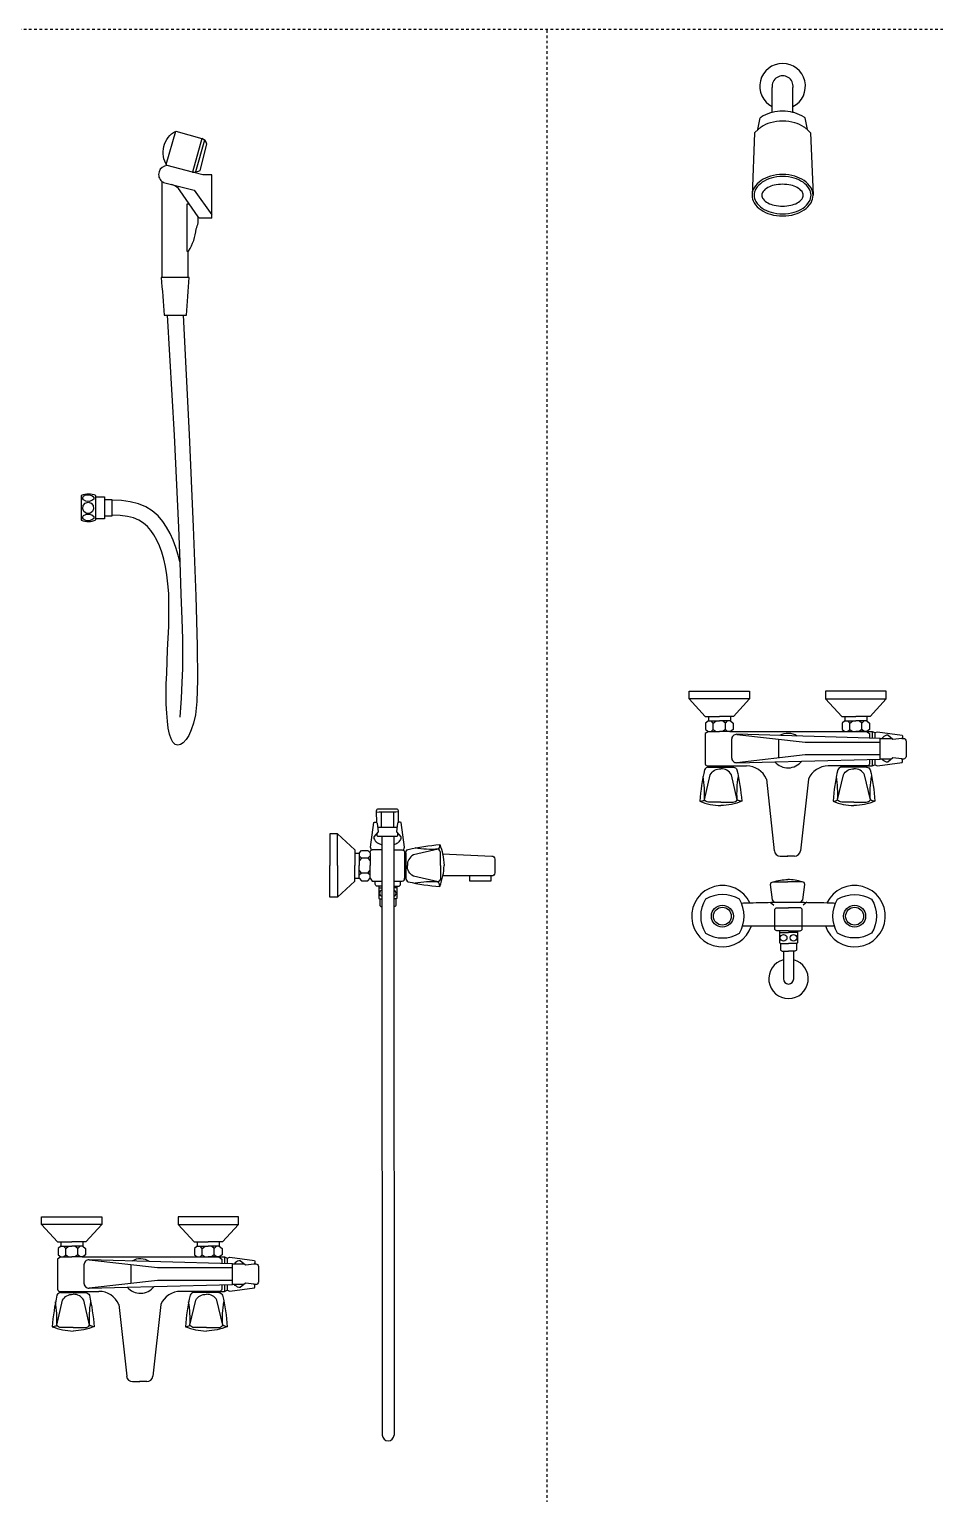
# Model space of a CAD drawing. Header units: inches. Extents: x -292 to 2932, y -132 to 3398.
# Drawn here: x 577.5 to 611.9, y 1055.6 to 1111.2 of the extents above; entities that cross this region are included whole.
import ezdxf

# ---------------------------------------------------------------- set-up
doc = ezdxf.new("R2010")
doc.units = ezdxf.units.IN
doc.header["$MEASUREMENT"] = 0
doc.linetypes.add('DASHDOT2', pattern=[0.5, 0.25, -0.125, 0, -0.125])

# ---------------------------------------------------------------- blocks, each defined once
blk = doc.blocks.new('showerheads_and_shower_faucets')
at = {"color": 18, "linetype": 'DASHDOT2', "true_color": 0x000000, "transparency": 33554541}
for p, q in [((925.3, 3386.4), (7423.1, 3386.4)), ((5661.7, 1950.5), (5661.7, 3386.4))]:
    blk.add_line(p, q, dxfattribs=at)
at = {"color": 18, "true_color": 0x000000, "transparency": 33554541}
for p, q in [((5338.2, 3204.2), (5338.2, 3246.2)), ((5315.4, 3147.3), (5315.4, 3172.6)), ((5910.4, 2698.9), (5844.5, 2706.4)), ((5885, 2684), (5885, 2701.8)), ((5982.6, 2698.9), (5910.4, 2698.9)), ((5910.4, 2686.9), (5844.5, 2679.4)), ((5982.6, 2686.9), (5910.4, 2686.9)), ((5841.2, 2676.3), (5853.8, 2676.3)), ((5945.2, 2676.3), (5932.6, 2676.3)), ((5873, 2663.7), (5880.6, 2594.5)), ((5913.4, 2663.7), (5905.8, 2594.5)), ((5515.6, 2631.9), (5499.5, 2631.9)), ((5886.4, 2589.5), (5893.5, 2589.5)), ((5900, 2589.5), (5892.9, 2589.5)), ((5286, 2192.5), (5220, 2200)), ((5260.6, 2177.6), (5260.6, 2195.4)), ((5358.2, 2192.5), (5286, 2192.5)), ((5286, 2180.4), (5220, 2172.9)), ((5358.2, 2180.4), (5286, 2180.4)), ((5216.8, 2169.8), (5229.4, 2169.8)), ((5320.8, 2169.8), (5308.2, 2169.8)), ((5248.6, 2157.2), (5256.2, 2088)), ((5289, 2157.2), (5281.4, 2088)), ((5262, 2083), (5269, 2083)), ((5275.6, 2083), (5268.5, 2083))]:
    blk.add_line(p, q, dxfattribs=at)
for points in [[(5878.6, 3311.9), (5878.6, 3330.3)], [(5898.6, 3311.9), (5898.6, 3330.3)], [(5878.6, 3306.3), (5878.6, 3311.9)], [(5898.6, 3306.3), (5898.6, 3311.9)], [(5861.6, 3286.7), (5865.3, 3290.3)], [(5864.8, 3289.8), (5867.1, 3301.1)], [(5865.3, 3290.3), (5865.5, 3290.3)], [(5912.5, 3289.8), (5910.2, 3301.1)], [(5911.9, 3290.3), (5911.7, 3290.3)], [(5915.6, 3286.7), (5911.9, 3290.3)], [(5294.4, 3256), (5303.5, 3288.3)], [(5328.5, 3281.1), (5319.7, 3248.8)], [(5331.1, 3279.7), (5322.5, 3249)], [(5861.6, 3286.7), (5859.2, 3226.3)], [(5915.6, 3286.7), (5918, 3226.4)], [(5290.2, 3239.8), (5290.2, 3147.3)], [(5295.2, 3110.7), (5302, 2995.1), (5306, 2906.1), (5307.3, 2873.2), (5305.8, 2879.4), (5303.6, 2887), (5301, 2894), (5298, 2900.5), (5294.7, 2906.5), (5290.9, 2912.1), (5286.4, 2917.4), (5280.9, 2922.1), (5274.6, 2926), (5267.5, 2929), (5259.7, 2931), (5251.2, 2932.1), (5242, 2932.4)], [(5310.7, 3110.7), (5316.3, 2995.8), (5320.3, 2906.7), (5322.9, 2839.9), (5324.2, 2792), (5324.5, 2759.4), (5323.8, 2738.4), (5322.5, 2725.7), (5320.7, 2717.6), (5318.5, 2711.1), (5316, 2705.8), (5313.4, 2701.7), (5310.7, 2698.7), (5308, 2696.9), (5305.4, 2696.4), (5303, 2697.1), (5300.8, 2699.2), (5299, 2702.5), (5297.5, 2707.1), (5296.3, 2712.8), (5295.4, 2719.6), (5294.8, 2727.3), (5294.4, 2735.9), (5294.3, 2745.3), (5294.4, 2755.3), (5294.8, 2765.9), (5295.2, 2776.9), (5295.7, 2788.2), (5296.3, 2799.5), (5296.7, 2810.8), (5296.9, 2821.8), (5297, 2832.5), (5296.7, 2842.5), (5296, 2851.9), (5295, 2860.5), (5293.7, 2868.5), (5292, 2875.8), (5290, 2882.5), (5287.7, 2888.5), (5285.2, 2894), (5282.5, 2899), (5279.5, 2903.4), (5276.2, 2907.2), (5272.4, 2910.5), (5268, 2913.2), (5262.9, 2915.4), (5257, 2916.9), (5250, 2917.8), (5242, 2918)], [(5226.5, 2935.6), (5234.7, 2935.6), (5234.7, 2933.1)], [(5234.7, 2933.1), (5242, 2933.1), (5242, 2932.4)], [(5234.7, 2933.1), (5234.7, 2917.1)], [(5242, 2932.4), (5242, 2918)], [(5234.7, 2917.1), (5234.7, 2914.5), (5226.5, 2914.5)], [(5242, 2918), (5242, 2917.1), (5234.7, 2917.1)], [(5307.3, 2873.2), (5308.5, 2841.9), (5309.4, 2817.8), (5309.9, 2798.9), (5310.1, 2783.7), (5310, 2770.3), (5309.5, 2756.9), (5308.6, 2741.8), (5307.5, 2723.3)], [(5798.4, 2740.9), (5798.4, 2748.3)], [(5798.4, 2748.3), (5856.8, 2748.3), (5856.8, 2740.9)], [(5856.8, 2740.9), (5798.4, 2740.9)], [(5798.4, 2740.9), (5814, 2724.1), (5817, 2724.1)], [(5856.8, 2740.9), (5841.2, 2724.1), (5838.2, 2724.1)], [(5988.5, 2748.3), (5930.1, 2748.3), (5930.1, 2740.9)], [(5930.1, 2740.9), (5988.5, 2740.9)], [(5930.1, 2740.9), (5945.7, 2724.1), (5948.7, 2724.1)], [(5988.5, 2740.9), (5972.9, 2724.1), (5969.9, 2724.1)], [(5988.5, 2740.9), (5988.5, 2748.3)], [(5817, 2719.9), (5814.4, 2717.7), (5814.4, 2711.5), (5817, 2709.5)], [(5817, 2724.1), (5827.6, 2724.1)], [(5817, 2724.1), (5817, 2719.9)], [(5817, 2719.9), (5827.6, 2719.9)], [(5819.6, 2709.5), (5821.8, 2711.5), (5821.8, 2717.7), (5819.6, 2719.9)], [(5821.8, 2717.7), (5824.6, 2719.9)], [(5821.8, 2711.5), (5824.6, 2709.5)], [(5838.2, 2724.1), (5827.6, 2724.1)], [(5838.2, 2719.9), (5827.6, 2719.9)], [(5833.4, 2717.7), (5830.6, 2719.9)], [(5833.4, 2711.5), (5830.6, 2709.5)], [(5835.6, 2709.5), (5833.4, 2711.5), (5833.4, 2717.7), (5835.6, 2719.9)], [(5838.2, 2724.1), (5838.2, 2719.9)], [(5838.2, 2719.9), (5840.8, 2717.7), (5840.8, 2711.5), (5838.2, 2709.5)], [(5948.7, 2719.9), (5946.1, 2717.7), (5946.1, 2711.5), (5948.7, 2709.5)], [(5948.7, 2724.1), (5948.7, 2719.9)], [(5948.7, 2724.1), (5959.3, 2724.1)], [(5948.7, 2719.9), (5959.3, 2719.9)], [(5951.3, 2709.5), (5953.5, 2711.5), (5953.5, 2717.7), (5951.3, 2719.9)], [(5953.5, 2717.7), (5956.3, 2719.9)], [(5953.5, 2711.5), (5956.3, 2709.5)], [(5969.9, 2724.1), (5959.3, 2724.1)], [(5969.9, 2719.9), (5959.3, 2719.9)], [(5965.1, 2717.7), (5962.3, 2719.9)], [(5965.1, 2711.5), (5962.3, 2709.5)], [(5967.3, 2709.5), (5965.1, 2711.5), (5965.1, 2717.7), (5967.3, 2719.9)], [(5969.9, 2724.1), (5969.9, 2719.9)], [(5969.9, 2719.9), (5972.5, 2717.7), (5972.5, 2711.5), (5969.9, 2709.5)], [(5817, 2709.5), (5827.6, 2709.5)], [(5838.2, 2709.5), (5827.6, 2709.5)], [(5837.8, 2709.5), (5838.2, 2709.5)], [(5838.2, 2709.5), (5948.7, 2709.5)], [(5948.7, 2709.5), (5969.4, 2709.5)], [(5948.7, 2709.5), (5959.3, 2709.5)], [(5969.9, 2709.5), (5959.3, 2709.5)], [(5969.4, 2709.5), (5969.9, 2709.5)], [(5969.9, 2709.5), (5974.8, 2709.5), (5977.4, 2708.5)], [(5975, 2709.5), (5975, 2703.1)], [(5977.4, 2708.5), (5980.2, 2709.3), (6003.8, 2706.1), (6004.2, 2705.3), (6004.2, 2703.7), (6003.5, 2702.9)], [(6003.4, 2702.7), (5995, 2701.7)], [(6003.5, 2702.9), (6003.4, 2702.7)], [(5975, 2682.7), (5975, 2676.6)], [(5977.4, 2677.3), (5980.2, 2676.5), (6003.8, 2679.7), (6004.2, 2680.5), (6004.2, 2682.1), (6003.5, 2682.9)], [(5993.5, 2682.9), (5982.6, 2682.9)], [(6003.5, 2682.9), (6003.4, 2683.1), (5995, 2684.1)], [(5816.8, 2676.3), (5816.8, 2675.1)], [(5816.8, 2675.1), (5841.2, 2675.1)], [(5841.2, 2675.1), (5841.2, 2676.3)], [(5844.5, 2679.4), (5881.1, 2680.3)], [(5881.1, 2680.3), (5907, 2681)], [(5945.2, 2675.1), (5945.2, 2676.3)], [(5969.6, 2675.1), (5945.2, 2675.1)], [(5969.6, 2676.3), (5974.8, 2676.3), (5977.4, 2677.3)], [(5969.6, 2676.3), (5969.6, 2675.1)], [(5496.8, 2632.2), (5501.4, 2631.7), (5501.4, 2617.5)], [(5518.3, 2632.2), (5513.6, 2631.7), (5513.6, 2617.5)], [(5492.1, 2595.1), (5491.2, 2598.1), (5494.4, 2621.7), (5495.2, 2622.1), (5496.8, 2622.1)], [(5496.8, 2622.1), (5497.8, 2621.3), (5498.8, 2612.9)], [(5518.2, 2621.9), (5517.4, 2621.3), (5516.4, 2612.9)], [(5523.1, 2594.9), (5524, 2598.1), (5520.8, 2621.7), (5520, 2622.1), (5518.4, 2622.1), (5518.2, 2621.9)], [(5459.4, 2610.9), (5452, 2610.9)], [(5452, 2610.9), (5452, 2580.3)], [(5459.4, 2610.9), (5476.2, 2595.3), (5476.2, 2592.3)], [(5459.4, 2580.3), (5459.4, 2610.9)], [(5502.3, 2608.3), (5502.3, 2540.8)], [(5513.7, 2608.4), (5513.8, 2540.8)], [(5476.2, 2592.3), (5480.4, 2592.3)], [(5476.2, 2592.3), (5476.2, 2580.3)], [(5480.4, 2592.3), (5482.6, 2594.9), (5488.8, 2594.9), (5490.8, 2592.5)], [(5480.4, 2592.3), (5480.4, 2580.3)], [(5490.8, 2589.7), (5488.8, 2587.5), (5482.6, 2587.5), (5480.4, 2589.7)], [(5482.6, 2587.5), (5480.4, 2584.7)], [(5488.8, 2587.5), (5490.8, 2584.7)], [(5490.8, 2592.5), (5490.8, 2580.3)], [(5524, 2592.5), (5525.2, 2592.5)], [(5525.2, 2592.5), (5525.2, 2568.1)], [(5452, 2549.7), (5452, 2580.3)], [(5459.4, 2580.3), (5459.4, 2549.7)], [(5476.2, 2568.3), (5476.2, 2580.3)], [(5480.4, 2568.3), (5480.4, 2580.3)], [(5482.6, 2573.1), (5480.4, 2575.9)], [(5490.8, 2570.9), (5488.8, 2573.1), (5482.6, 2573.1), (5480.4, 2570.9)], [(5488.8, 2573.1), (5490.8, 2575.9)], [(5490.8, 2568.3), (5490.8, 2580.3)], [(5587.2, 2570.3), (5561.1, 2570.3)], [(5607.4, 2570.3), (5607.4, 2565.3), (5587.2, 2565.3), (5587.2, 2570.3)], [(5607.4, 2570.3), (5587.2, 2570.3)], [(5459.4, 2549.7), (5476.2, 2565.3), (5476.2, 2568.3)], [(5476.2, 2568.3), (5480.4, 2568.3)], [(5480.4, 2568.3), (5482.6, 2565.7), (5488.8, 2565.7), (5490.8, 2568.3)], [(5499.3, 2558.8), (5502.3, 2558.8)], [(5516.7, 2558.8), (5513.7, 2558.8)], [(5525.2, 2568.1), (5524, 2568.1)], [(5879.5, 2564.5), (5893.5, 2564.5)], [(5907.4, 2564.5), (5893.5, 2564.5)], [(5459.4, 2549.7), (5452, 2549.7)], [(5500.3, 2548.2), (5502.3, 2548.2)], [(5515.7, 2548.2), (5513.8, 2548.2)], [(5876.5, 2544.9), (5880, 2542)], [(5912, 2544.9), (5908.5, 2542)], [(5502.3, 2540.8), (5502.6, 2031.3)], [(5513.8, 2540.8), (5514, 2031.3)], [(5850.1, 2522.1), (5858.6, 2522.1)], [(5858.6, 2522.1), (5881.1, 2522.1)], [(5881.1, 2522.1), (5907.5, 2522.1)], [(5885.7, 2515.9), (5894.3, 2515.9)], [(5903, 2515.9), (5894.3, 2515.9)], [(5907.5, 2522.1), (5929.9, 2522.1)], [(5929.9, 2522.1), (5938.5, 2522.1)], [(5886.6, 2505.3), (5894.3, 2505.3)], [(5902, 2505.3), (5894.3, 2505.3)], [(5889.3, 2497.9), (5894.3, 2497.9)], [(5899.3, 2497.9), (5894.3, 2497.9)], [(5899.3, 2489.4), (5899.3, 2497.9)], [(5174, 2241.8), (5232.4, 2241.8), (5232.4, 2234.4)], [(5174, 2234.4), (5174, 2241.8)], [(5232.4, 2234.4), (5174, 2234.4)], [(5174, 2234.4), (5189.6, 2217.6), (5192.6, 2217.6)], [(5232.4, 2234.4), (5216.8, 2217.6), (5213.8, 2217.6)], [(5364.1, 2241.8), (5305.7, 2241.8), (5305.7, 2234.4)], [(5305.7, 2234.4), (5321.3, 2217.6), (5324.3, 2217.6)], [(5305.7, 2234.4), (5364.1, 2234.4)], [(5364.1, 2234.4), (5348.5, 2217.6), (5345.5, 2217.6)], [(5364.1, 2234.4), (5364.1, 2241.8)], [(5192.6, 2217.6), (5203.2, 2217.6)], [(5192.6, 2217.6), (5192.6, 2213.4)], [(5213.8, 2217.6), (5203.2, 2217.6)], [(5213.8, 2217.6), (5213.8, 2213.4)], [(5324.3, 2217.6), (5324.3, 2213.4)], [(5324.3, 2217.6), (5334.9, 2217.6)], [(5345.5, 2217.6), (5334.9, 2217.6)], [(5345.5, 2217.6), (5345.5, 2213.4)], [(5192.6, 2213.4), (5190, 2211.2), (5190, 2205), (5192.6, 2203)], [(5192.6, 2213.4), (5203.2, 2213.4)], [(5192.6, 2203), (5203.2, 2203)], [(5195.2, 2203), (5197.4, 2205), (5197.4, 2211.2), (5195.2, 2213.4)], [(5197.4, 2211.2), (5200.2, 2213.4)], [(5197.4, 2205), (5200.2, 2203)], [(5213.8, 2213.4), (5203.2, 2213.4)], [(5213.8, 2203), (5203.2, 2203)], [(5209, 2211.2), (5206.2, 2213.4)], [(5209, 2205), (5206.2, 2203)], [(5211.2, 2203), (5209, 2205), (5209, 2211.2), (5211.2, 2213.4)], [(5213.4, 2203), (5213.8, 2203)], [(5213.8, 2213.4), (5216.4, 2211.2), (5216.4, 2205), (5213.8, 2203)], [(5213.8, 2203), (5324.3, 2203)], [(5324.3, 2213.4), (5321.7, 2211.2), (5321.7, 2205), (5324.3, 2203)], [(5324.3, 2213.4), (5334.9, 2213.4)], [(5324.3, 2203), (5345, 2203)], [(5324.3, 2203), (5334.9, 2203)], [(5326.9, 2203), (5329.1, 2205), (5329.1, 2211.2), (5326.9, 2213.4)], [(5329.1, 2211.2), (5331.9, 2213.4)], [(5329.1, 2205), (5331.9, 2203)], [(5345.5, 2213.4), (5334.9, 2213.4)], [(5345.5, 2203), (5334.9, 2203)], [(5340.7, 2211.2), (5337.9, 2213.4)], [(5340.7, 2205), (5337.9, 2203)], [(5342.9, 2203), (5340.7, 2205), (5340.7, 2211.2), (5342.9, 2213.4)], [(5345, 2203), (5345.5, 2203)], [(5345.5, 2213.4), (5348.1, 2211.2), (5348.1, 2205), (5345.5, 2203)], [(5345.5, 2203), (5350.4, 2203), (5353, 2202)], [(5350.6, 2203), (5350.6, 2196.7)], [(5353, 2202), (5355.8, 2202.8), (5379.4, 2199.6), (5379.8, 2198.8), (5379.8, 2197.2), (5379.1, 2196.4)], [(5379, 2196.2), (5370.6, 2195.2)], [(5379.1, 2196.4), (5379, 2196.2)], [(5256.7, 2173.9), (5282.6, 2174.5)], [(5350.6, 2176.3), (5350.6, 2170.1)], [(5353, 2170.9), (5355.8, 2170.1), (5379.4, 2173.3), (5379.8, 2174.1), (5379.8, 2175.7), (5379.1, 2176.4)], [(5369.1, 2176.4), (5358.2, 2176.4)], [(5379.1, 2176.4), (5379, 2176.7), (5370.6, 2177.7)], [(5192.4, 2169.8), (5192.4, 2168.6)], [(5192.4, 2168.6), (5216.8, 2168.6)], [(5216.8, 2168.6), (5216.8, 2169.8)], [(5220, 2172.9), (5256.7, 2173.9)], [(5320.8, 2168.6), (5320.8, 2169.8)], [(5345.2, 2168.6), (5320.8, 2168.6)], [(5345.2, 2169.8), (5350.4, 2169.8), (5353, 2170.9)], [(5345.2, 2169.8), (5345.2, 2168.6)]]:
    blk.add_lwpolyline(points, dxfattribs=at)
for points in [[(5878.6, 3306.3, 0.010136), (5876.9, 3305.8, 0.080802), (5867.8, 3301.6, 0.010071), (5867.1, 3301.1, 0.137703)], [(5888.6, 3307.5, 0.058531), (5878.6, 3306.3, 0.080802)], [(5898.6, 3306.3, 0.058531), (5888.6, 3307.5, 0.068708)], [(5910.2, 3301.1, 0.010071), (5909.4, 3301.6, 0.080802), (5900.3, 3305.8, 0.010136), (5898.6, 3306.3, 0.068708)], [(5888.6, 3298, 0.068708), (5876.9, 3296.3, 0.080802), (5867.8, 3292.1, 0.032389), (5865.5, 3290.3, 0.137703)], [(5911.7, 3290.3, 0.032389), (5909.4, 3292.1, 0.080802), (5900.3, 3296.3, 0.068708), (5888.6, 3298, 0.068708)], [(5295, 3255, -0.433707), (5303.5, 3288.3), (5328.5, 3281.1)], [(5327, 3250.2), (5333.5, 3275.7, 0.28672), (5328.5, 3281.1, 0.113562)], [(5295.1, 3255.1, 0.690746), (5290.2, 3239.8)], [(5319.7, 3248.8), (5295.1, 3255.1, 0.777429)], [(5338.2, 3246.2), (5329.7, 3246.2), (5319.7, 3248.8, 0.777429)], [(5290.2, 3239.8, 0.056398), (5291.8, 3238.8), (5321.3, 3231.2), (5338.2, 3207.6)], [(5325.1, 3205.8), (5307.8, 3230.8, 0.177676), (5299.6, 3236.8, 0.170599)], [(5888.6, 3246.5, 0.068708), (5876.9, 3244.8, 0.080802), (5867.8, 3240.6, 0.107036), (5861.2, 3233.7, 0.137703), (5859.2, 3226.5, 0.137703)], [(5918, 3226.5, 0.137703), (5916, 3233.7, 0.107036), (5909.4, 3240.6, 0.080802), (5900.3, 3244.8, 0.068708), (5888.6, 3246.5, 0.068708)], [(5859.2, 3226.5, 0.137703), (5861.2, 3219.2, 0.107036), (5867.8, 3212.3, 0.080802), (5876.9, 3208.1, 0.068708), (5888.6, 3206.5, 0.068708), (5900.3, 3208.1, 0.080802), (5909.4, 3212.3, 0.107036), (5916, 3219.2, 0.137703), (5918, 3226.5, 0.137703)], [(5316.8, 3217.8), (5314.3, 3217.8), (5314.3, 3172.6), (5315.4, 3172.6, 0.124346)], [(5315.4, 3172.6), (5315.8, 3172.6, 0.124346), (5323.2, 3194, 0.144573), (5325.1, 3205.8, 0.744977)], [(5338.2, 3204.2), (5326.3, 3204.2), (5325.1, 3205.8, 0.177676)], [(5290.2, 3147.3), (5289.3, 3147.3, -0.009011), (5292.3, 3110.7), (5295.2, 3110.7, -0.003701)], [(5315.4, 3147.3), (5290.2, 3147.3, -0.009011)], [(5310.7, 3110.7), (5314, 3110.7, -0.003701), (5316.4, 3147.3, 1.075154)], [(5316.4, 3147.3), (5315.4, 3147.3, -0.009011)], [(5295.2, 3110.7), (5310.7, 3110.7, -0.003701)], [(5226.5, 2935.6), (5226.5, 2936.9, 0.210715), (5212.4, 2936.9), (5212.4, 2936.7), (5212.4, 2913.1, 0.191974), (5226.5, 2913.4), (5226.5, 2914.5, 0.212473)], [(5226.5, 2914.5), (5226.5, 2935.6, 0.212473)], [(5817, 2709.5), (5814, 2707.5), (5814, 2678.5, 0.486035), (5816.8, 2676.3)], [(5907, 2681), (5982.6, 2682.9), (5982.6, 2702.9), (5844.5, 2706.8, 0.422006), (5839.4, 2701.8), (5839.4, 2684.4, 0.419541), (5844.5, 2679.4)], [(5969.4, 2709.5), (5972.4, 2707.5), (5972.4, 2703.2, -0.486035)], [(5977.4, 2708.5), (5977.4, 2703.1, -0.021268)], [(5982.6, 2702.9), (5993.6, 2702.9, -0.414214)], [(5995, 2701.7), (5990, 2705.9), (5988.6, 2705.9, 0.116704), (5984.4, 2702.9, 2.198442)], [(6003.5, 2702.9), (6005, 2702.9, -0.414214), (6007.6, 2700.3), (6007.6, 2685.5, -0.414214), (6005, 2682.9), (6003.5, 2682.9)], [(5972.4, 2682.7), (5972.4, 2678.5, -0.486035), (5969.6, 2676.3)], [(5977.4, 2682.8), (5977.4, 2677.3, -0.021268)], [(5995, 2684.1), (5990, 2679.9), (5988.6, 2679.9, -0.116561), (5984.4, 2682.9, -2.198442)], [(5816.8, 2675.1, 0.267309), (5813.4, 2672.7, 0.037287), (5808.8, 2642.3, 0.091288), (5829, 2638.1, 2.64258)], [(5829, 2641.5), (5817.2, 2641.5, -0.256857), (5813.2, 2643.7), (5818.8, 2667.7, -0.295314), (5829, 2673.5, -0.695222)], [(5816.8, 2676.3), (5841.2, 2676.3, -0.298825)], [(5841.2, 2675.1, -0.267309), (5844.6, 2672.7, -0.037287), (5849.2, 2642.3, -0.091288), (5829, 2638.1, -2.64258)], [(5829, 2641.5), (5840.8, 2641.5, 0.256857), (5844.8, 2643.7), (5839.2, 2667.7, 0.295314), (5829, 2673.5, 0.695222)], [(5945.2, 2675.1, 0.267309), (5941.8, 2672.7, 0.037287), (5937.2, 2642.3, 0.091288), (5957.4, 2638.1, 2.64258)], [(5957.4, 2641.5), (5945.6, 2641.5, -0.256857), (5941.6, 2643.7), (5947.2, 2667.7, -0.295314), (5957.4, 2673.5, -0.695222)], [(5969.6, 2676.3), (5945.2, 2676.3, 0.298825)], [(5969.6, 2675.1, -0.267309), (5973, 2672.7, -0.037287), (5977.6, 2642.3, -0.091288), (5957.4, 2638.1, -2.64258)], [(5957.4, 2641.5), (5969.2, 2641.5, 0.256857), (5973.2, 2643.7), (5967.6, 2667.7, 0.295314), (5957.4, 2673.5, 0.695222)], [(5808.8, 2642.3, 0.167018), (5813.2, 2643.7, 0.059643), (5812, 2666, -3.293794)], [(5849.2, 2642.3, -0.167018), (5844.8, 2643.7, -0.059643), (5846, 2666, 3.293794)], [(5937.2, 2642.3, 0.167018), (5941.6, 2643.7, 0.059643), (5940.4, 2666, -3.293794)], [(5977.6, 2642.3, -0.167018), (5973.2, 2643.7, -0.059643), (5974.4, 2666, 3.293794)], [(5518.2, 2621.9), (5518.3, 2632.2, 0.282817), (5517.1, 2634.7), (5498, 2634.7, 0.288035), (5496.8, 2632.1), (5496.9, 2622)], [(5498.8, 2612.9), (5494.6, 2607.9), (5494.6, 2606.5, 0.116561), (5497.6, 2602.4, 2.198442)], [(5498.5, 2617.2, -0.063304), (5498.8, 2617.3), (5516.2, 2617.3, -0.107097), (5516.7, 2617.2)], [(5517.4, 2611.7), (5517.4, 2609.5, -0.414214), (5516.2, 2608.3)], [(5517.4, 2611.7), (5517.4, 2609.5, -0.414214), (5516.2, 2608.3)], [(5517.4, 2611.7), (5517.4, 2609.5, -0.414214), (5516.2, 2608.3)], [(5517.4, 2611.7), (5517.4, 2609.5, -0.414214), (5516.2, 2608.3)], [(5517.4, 2611.7), (5517.4, 2609.5, -0.414214), (5516.2, 2608.3)], [(5517.4, 2611.7), (5517.4, 2609.5, -0.414214), (5516.2, 2608.3)], [(5517.4, 2611.7), (5517.4, 2609.5, -0.414214), (5516.2, 2608.3)], [(5517.4, 2611.7), (5517.4, 2609.5, -0.414214), (5516.2, 2608.3)], [(5516.4, 2612.9), (5520.6, 2607.9), (5520.6, 2606.5, -0.116704), (5517.6, 2602.3, -2.198442)], [(5516.2, 2608.3), (5498.8, 2608.3, -0.414214), (5497.6, 2609.5), (5497.6, 2611.5, -0.414214)], [(5525.2, 2592.5, -0.267309), (5527.6, 2595.9, -0.037287), (5558, 2600.5, -0.041272), (5560.8, 2591.5, -2.64258)], [(5558, 2600.5, -0.167018), (5556.6, 2596.1, -0.059643), (5534.3, 2597.3, 3.293794)], [(5492.1, 2595.1, 0.360191), (5490.8, 2592.5)], [(5502.3, 2595.3), (5493, 2595.3, 0.107095), (5492.1, 2595.1)], [(5513.7, 2595.3), (5521.8, 2595.3, -0.152108), (5523.1, 2594.9)], [(5523.1, 2594.9, -0.31094), (5524, 2592.5)], [(5524, 2592.5), (5524, 2568.1, 0.298825)], [(5558.8, 2580.3), (5558.8, 2592.1, 0.256857), (5556.6, 2596.1), (5532.6, 2590.5, 0.295314), (5526.8, 2580.3, 0.695222)], [(5560.8, 2591.5), (5608.2, 2589.5, -0.414214), (5611.2, 2586.5), (5611.2, 2573.3, -0.414214), (5608.2, 2570.3), (5607.4, 2570.3)], [(5560.8, 2591.5, -0.049828), (5562.2, 2580.3, -2.64258)], [(5525.2, 2568.1, 0.267309), (5527.6, 2564.7, 0.037287), (5558, 2560.1, 0.046859), (5561.1, 2570.3, 2.64258)], [(5558.8, 2580.3), (5558.8, 2568.5, -0.256857), (5556.6, 2564.5), (5532.6, 2570.1, -0.295314), (5526.8, 2580.3, -0.695222)], [(5561.1, 2570.3, 0.04424), (5562.2, 2580.3, 2.64258)], [(5490.8, 2568.3), (5492.8, 2565.3), (5495.8, 2565.3, 0.486035)], [(5495.8, 2562.4), (5495.8, 2565.3, -0.414214)], [(5495.8, 2565.3), (5502.3, 2565.3, 0.486035)], [(5499.4, 2560.4), (5497.8, 2560.4, -0.414214), (5495.8, 2562.4)], [(5502.3, 2560.4), (5499.4, 2560.4, -0.414214)], [(5499.4, 2560.4), (5499.4, 2549, 0.414214), (5500.2, 2548.2), (5500.3, 2548.2)], [(5513.7, 2565.3), (5520.2, 2565.3, 0.486035)], [(5513.7, 2560.4), (5516.6, 2560.4, 0.414214)], [(5516.6, 2560.4), (5516.6, 2549, -0.414214), (5515.8, 2548.2), (5515.7, 2548.2)], [(5516.6, 2560.4), (5518.2, 2560.4, 0.414214), (5520.2, 2562.4)], [(5520.2, 2565.3), (5521.8, 2565.3, 0.486035), (5524, 2568.1)], [(5520.2, 2562.4), (5520.2, 2565.3, 0.414214)], [(5558, 2560.1, 0.167018), (5556.6, 2564.5, 0.059643), (5534.3, 2563.3, -3.293794)], [(5880.6, 2544.9), (5878.8, 2547.2), (5877, 2562, -0.472691), (5879.5, 2564.5)], [(5879.5, 2564.5, -0.080845), (5893.5, 2566.8, -0.039297)], [(5907.4, 2564.5, 0.080845), (5893.5, 2566.8, 0.039297)], [(5906.3, 2544.9), (5908.1, 2547.2), (5909.9, 2562, 0.472691), (5907.4, 2564.5)], [(5500.3, 2548.2), (5500.3, 2542.4, 0.414214), (5501.9, 2540.8), (5502.3, 2540.8)], [(5515.7, 2548.2), (5515.7, 2542.4, -0.414214), (5514.1, 2540.8), (5513.8, 2540.8)], [(5814.2, 2547.8, 0.281574), (5814.2, 2515.1, 3.55146)], [(5846.9, 2547.8, 0.281574), (5814.2, 2547.8, 3.55146)], [(5846.9, 2515.1, 0.281574), (5846.9, 2547.8, 3.55146)], [(5848.8, 2544.2, -0.00159), (5857.2, 2544.4, 0.018232)], [(5857.2, 2544.4, -0.004447), (5880.6, 2544.9, -0.00338)], [(5880.6, 2544.9, -0.000907), (5885.4, 2544.9, -0.00338), (5903.2, 2544.9, -0.000601), (5906.3, 2544.9, 0.018232)], [(5906.3, 2544.9, -0.004754), (5931.4, 2544.5, 0.018232)], [(5931.4, 2544.5, -0.00159), (5939.7, 2544.2, 0.018232)], [(5941.6, 2515.1, -0.281574), (5941.6, 2547.8, -3.55146)], [(5941.6, 2547.8, -0.281574), (5974.4, 2547.8, -3.55146)], [(5974.4, 2547.8, -0.281574), (5974.4, 2515.1, -3.55146)], [(5881.1, 2522.1), (5881.1, 2537.6, -0.414214), (5883.1, 2539.6), (5894.3, 2539.6)], [(5907.5, 2522.1), (5907.5, 2537.6, 0.414214), (5905.5, 2539.6), (5894.3, 2539.6)], [(5814.2, 2515.1, 0.281574), (5846.9, 2515.1, 3.55146)], [(5881.1, 2519.4), (5881.1, 2522.1, -0.414214)], [(5885.7, 2517.4), (5883.1, 2517.4, -0.414214), (5881.1, 2519.4)], [(5885.7, 2517.5), (5885.7, 2506.1, 0.414214), (5886.5, 2505.3), (5886.6, 2505.3)], [(5894.3, 2517.4), (5885.7, 2517.4, -0.414214)], [(5894.3, 2517.4), (5902.9, 2517.4, 0.414214)], [(5902.9, 2517.5), (5902.9, 2506.1, -0.414214), (5902.1, 2505.3), (5902, 2505.3)], [(5902.9, 2517.4), (5905.5, 2517.4, 0.414214), (5907.5, 2519.4)], [(5907.5, 2519.4), (5907.5, 2522.1, 0.414214)], [(5974.4, 2515.1, -0.281574), (5941.6, 2515.1, -3.55146)], [(5886.6, 2505.3), (5886.6, 2499.5, 0.414214), (5888.2, 2497.9), (5888.6, 2497.9), (5889.3, 2497.9)], [(5902, 2505.3), (5902, 2499.5, -0.414214), (5900.4, 2497.9), (5900, 2497.9), (5899.3, 2497.9)], [(5889.3, 2497.9), (5889.3, 2489.4, 1)], [(5889.3, 2489.4), (5889.3, 2471.1, 1), (5899.3, 2471.1), (5899.3, 2489.4)], [(5192.6, 2203), (5189.6, 2201), (5189.6, 2172, 0.486035), (5192.4, 2169.8)], [(5345, 2203), (5348, 2201), (5348, 2196.7, -0.486035)], [(5282.6, 2174.5), (5358.2, 2176.4), (5358.2, 2196.4), (5220.1, 2200.3, 0.422006), (5215, 2195.3), (5215, 2177.9, 0.419541), (5220, 2172.9)], [(5353, 2202), (5353, 2196.6, -0.021268)], [(5358.2, 2196.4), (5369.1, 2196.4, -0.414214)], [(5370.6, 2195.2), (5365.6, 2199.4), (5364.2, 2199.4, 0.116704), (5360, 2196.4, 2.198442)], [(5379.1, 2196.4), (5380.6, 2196.4, -0.414214), (5383.2, 2193.8), (5383.2, 2179, -0.414214), (5380.6, 2176.4), (5379.1, 2176.4)], [(5348, 2176.2), (5348, 2172, -0.486035), (5345.2, 2169.8)], [(5353, 2176.3), (5353, 2170.9, -0.021268)], [(5370.6, 2177.7), (5365.6, 2173.5), (5364.2, 2173.5, -0.116561), (5360, 2176.4, -2.198442)], [(5192.4, 2168.6, 0.267309), (5189, 2166.2, 0.037287), (5184.4, 2135.8, 0.091288), (5204.6, 2131.6, 2.64258)], [(5204.6, 2135), (5192.8, 2135, -0.256857), (5188.8, 2137.2), (5194.4, 2161.2, -0.295314), (5204.6, 2167, -0.695222)], [(5192.4, 2169.8), (5216.8, 2169.8, -0.298825)], [(5216.8, 2168.6, -0.267309), (5220.2, 2166.2, -0.037287), (5224.8, 2135.8, -0.091288), (5204.6, 2131.6, -2.64258)], [(5204.6, 2135), (5216.4, 2135, 0.256857), (5220.4, 2137.2), (5214.8, 2161.2, 0.295314), (5204.6, 2167, 0.695222)], [(5320.8, 2168.6, 0.267309), (5317.4, 2166.2, 0.037287), (5312.8, 2135.8, 0.091288), (5333, 2131.6, 2.64258)], [(5333, 2135), (5321.2, 2135, -0.256857), (5317.2, 2137.2), (5322.8, 2161.2, -0.295314), (5333, 2167, -0.695222)], [(5345.2, 2169.8), (5320.8, 2169.8, 0.298825)], [(5345.2, 2168.6, -0.267309), (5348.6, 2166.2, -0.037287), (5353.2, 2135.8, -0.091288), (5333, 2131.6, -2.64258)], [(5333, 2135), (5344.8, 2135, 0.256857), (5348.8, 2137.2), (5343.2, 2161.2, 0.295314), (5333, 2167, 0.695222)], [(5184.4, 2135.8, 0.167018), (5188.8, 2137.2, 0.059643), (5187.5, 2159.6, -3.293794)], [(5224.8, 2135.8, -0.167018), (5220.4, 2137.2, -0.059643), (5221.6, 2159.6, 3.293794)], [(5312.8, 2135.8, 0.167018), (5317.2, 2137.2, 0.059643), (5315.9, 2159.6, -3.293794)], [(5353.2, 2135.8, -0.167018), (5348.8, 2137.2, -0.059643), (5350, 2159.6, 3.293794)]]:
    blk.add_lwpolyline(points, format="xyb", dxfattribs=at)
for points in [[(5888.6, 3244.5, 0.068708), (5877.5, 3242.9, 0.080802), (5868.9, 3238.9, 0.107036), (5862.9, 3232.6, 0.137703), (5861.2, 3226.5, 0.137703), (5862.9, 3220.3, 0.107036), (5868.9, 3214, 0.080802), (5877.5, 3210, 0.068708), (5888.6, 3208.5, 0.068708), (5899.8, 3210, 0.080802), (5908.3, 3214, 0.107036), (5914.3, 3220.3, 0.137703), (5916, 3226.5, 0.137703), (5914.3, 3232.6, 0.107036), (5908.3, 3238.9, 0.080802), (5899.8, 3242.9, 0.068708)], [(5888.5, 3237, 0.053583), (5880.5, 3236.1, 0.067432), (5874.4, 3233.9, 0.105227), (5869.8, 3230, 0.168566), (5868.5, 3226.5, 0.168566), (5869.8, 3222.9, 0.105227), (5874.4, 3219, 0.067432), (5880.5, 3216.8, 0.053583), (5888.5, 3216, 0.053583), (5896.6, 3216.8, 0.067432), (5902.7, 3219, 0.105227), (5907.3, 3222.9, 0.168566), (5908.5, 3226.5, 0.168566), (5907.3, 3230, 0.105227), (5902.7, 3233.9, 0.067432), (5896.6, 3236.1, 0.053583)]]:
    blk.add_lwpolyline(points, format="xyb", close=True, dxfattribs=at)
for points in [[(5213.6, 2934.5, 0), (5214.5, 2936.3, 0), (5216.8, 2937.5, 0), (5219.9, 2937.7, 0), (5222.7, 2937, 0), (5224.4, 2935.4, 0), (5224.4, 2933.6, 0), (5222.7, 2932.1, 0), (5219.9, 2931.3, 0), (5216.8, 2931.6, 0), (5214.5, 2932.8, 0), (5213.6, 2934.5, 0)], [(5219.1, 2930.5, 0), (5221.9, 2929.7, 0), (5223.9, 2927.3, 0), (5224.3, 2924.3, 0), (5223.1, 2921.5, 0), (5220.6, 2919.8, 0), (5217.6, 2919.8, 0), (5215, 2921.5, 0), (5213.8, 2924.3, 0), (5214.2, 2927.3, 0), (5216.2, 2929.7, 0), (5219.1, 2930.5, 0)], [(5213.6, 2915.9, 0), (5214.5, 2917.6, 0), (5216.8, 2918.8, 0), (5219.9, 2919.1, 0), (5222.7, 2918.3, 0), (5224.4, 2916.8, 0), (5224.4, 2915, 0), (5222.7, 2913.5, 0), (5219.9, 2912.7, 0), (5216.8, 2913, 0), (5214.5, 2914.2, 0), (5213.6, 2915.9, 0)]]:
    blk.add_polyline3d(points, dxfattribs=at)
for centre, radius in [((5830.5, 2531.5), 10.6), ((5958, 2531.5), 10.6), ((5830.5, 2531.5), 8.64), ((5958, 2531.5), 8.64), ((5889.6, 2510.7), 3.2), ((5899, 2510.7), 3.2)]:
    blk.add_circle(centre, radius, dxfattribs=at)
for centre, radius, start, end in [((5888.6, 3331.5), 22, 297.0357, 242.9643), ((5888.6, 3331.5), 10.1, 353.1893, 186.8107), ((5319.1, 3271), 22.3, 271.7545, 290.8838), ((5893.8, 2691.1), 16.6, 57.4864, 119.3076), ((5853.8, 2655.4), 20.9, 23.4502, 90), ((5893.8, 2691.1), 16.6, 220.357, 322.5526), ((5932.6, 2655.4), 20.9, 90, 156.5498), ((5507.6, 2620.1), 20.4, 240.6026, 254.795), ((5507.6, 2620.1), 20.4, 287.4186, 299.374), ((5886.2, 2595.1), 5.6, 186.0979, 272.3749), ((5900.2, 2595.1), 5.6, 267.6251, 353.9021), ((5503.3, 2553.6), 3.2, 107.34, 252.7195), ((5512.7, 2553.6), 3.2, 290.0454, 70.0141), ((5830.5, 2531.5), 29.6, 25.9781, 341.5868), ((5958, 2531.5), 29.6, 198.4132, 154.0219), ((5894.3, 2471.1), 19, 105.2575, 74.7425), ((5269.4, 2184.6), 16.6, 57.4864, 119.3076), ((5269.4, 2184.6), 16.6, 220.357, 322.5526), ((5229.4, 2148.9), 20.9, 23.4502, 90), ((5308.2, 2148.9), 20.9, 90, 156.5498), ((5261.7, 2088.6), 5.6, 186.0979, 272.3749), ((5275.8, 2088.6), 5.6, 267.6251, 353.9021), ((5508.3, 2031.5), 5.72, 181.9223, 358.0777)]:
    blk.add_arc(centre, radius, start, end, dxfattribs=at)

msp = doc.modelspace()

# ---------------------------------------------------------------- block references
at = {"transparency": 33554541, "xscale": 0.03937007874015748, "yscale": 0.03937007874015748, "zscale": 0.03937007874015748}
msp.add_blockref('showerheads_and_shower_faucets', (374.26515, 977.88024), dxfattribs=at)

doc.saveas('drawing.dxf')
